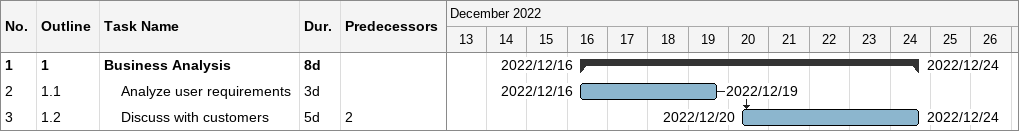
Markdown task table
| ID | WBS | Task | Duration | Start | Finish | Predecessors |
|---|---|---|---|---|---|---|
| 1 | 1 | **Business Analysis** | 8d | 2022-12-16 | 2022-12-24 |  |
| 2 | 1.1 | Analyze user requirements | 3d | 2022-12-16 | 2022-12-19 |  |
| 3 | 1.2 | Discuss with customers | 5d | 2022-12-20 | 2022-12-24 | 2 |
